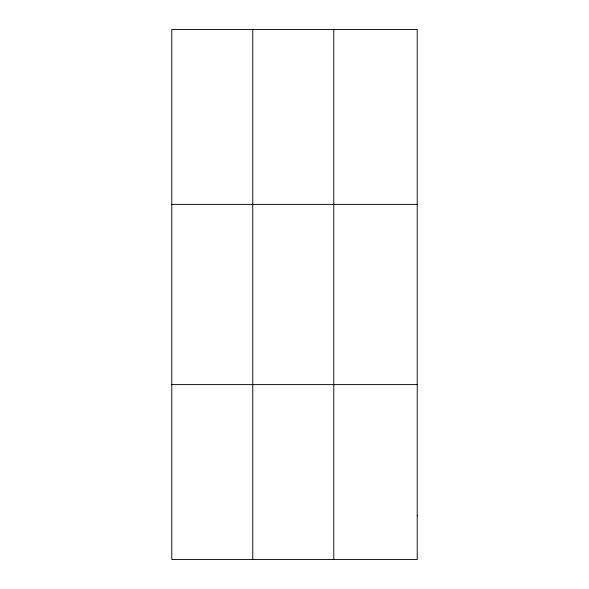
<?xml version="1.0" encoding="UTF-8"?>
<svg xmlns="http://www.w3.org/2000/svg" width="589" height="589" viewBox="0 0 589 589"><rect width="100%" height="100%" fill="white"/><g stroke="black" fill="none" stroke-linecap="round" stroke-linejoin="round"><path stroke-width="0.88" d="M252.777 29.45L252.777 559.55M333.772 29.45L333.772 559.55M171.782 204.383L417.218 204.383M171.782 384.617L417.218 384.617M417.218 515.817L417.218 559.55L171.782 559.55L171.782 29.45L417.218 29.45L417.218 515.817"/></g></svg>
